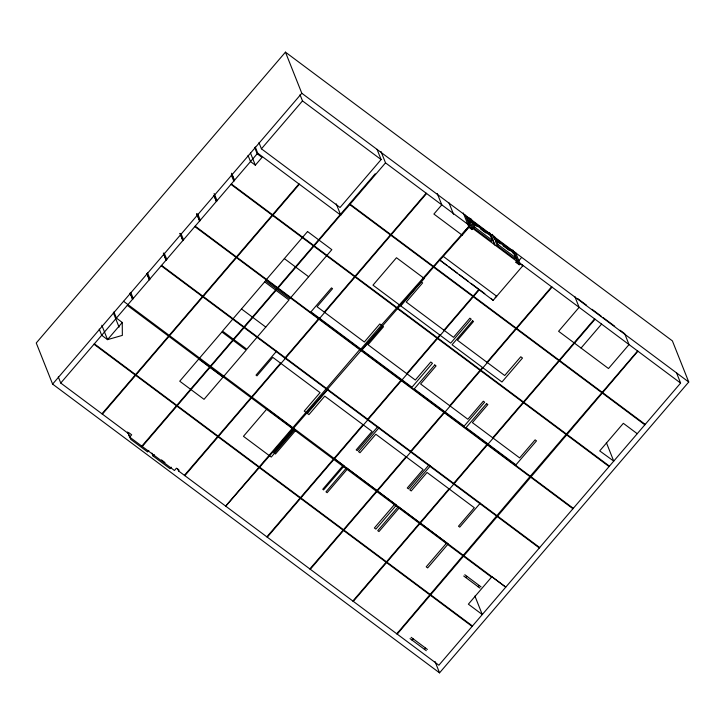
<?xml version="1.0" encoding="UTF-8"?>
<svg xmlns="http://www.w3.org/2000/svg" width="725" height="725" viewBox="0 0 725 725"><rect width="100%" height="100%" fill="white"/><g stroke="black" fill="none" stroke-linecap="round" stroke-linejoin="round"><path stroke-width="1.09" d="M637.909 351.199L397.209 634.13M285.451 52.146L36.25 342.988L52.608 384.105L439.549 672.854L688.75 382.012L672.392 340.895L285.451 52.146L301.808 93.262L688.75 382.012M52.608 384.105L301.808 93.262M148.852 450.497L147.61 451.938L130.672 439.296L128.361 433.505L60.746 383.045L132.548 299.253L130.092 293.081M146.858 273.524L149.305 279.687L132.548 299.253M163.614 253.958L166.07 260.121L149.305 279.687M179.972 233.359L182.836 240.555L166.07 260.121M196.738 213.802L199.602 220.998L182.836 240.555M213.911 195.261L216.358 201.432L199.602 220.998M216.358 201.432L257.71 153.174L255.254 147.003M377.018 149.287L381.114 159.573L340.052 207.486L261.435 148.824L302.497 100.902L300.041 94.739M248.05 155.413L250.506 161.575L255.336 165.182L262.015 157.388L257.185 153.782L254.729 147.619M113.943 311.922L116.399 318.094L122.253 322.462L107.536 339.635L101.681 335.267L99.234 329.105M101.971 413.803L168.535 336.119L127.31 305.361M298.936 183.933L272.546 214.727L231.329 183.969M102.406 414.138L168.97 336.445L209.752 366.886L176.8 405.347L94.359 343.822M299.371 184.259L272.99 215.053L313.771 245.485L375.206 173.782M128.334 433.478L128.95 432.762L131.669 434.792L129.693 437.103L174.453 470.498L176.429 468.187L179.148 470.217L178.531 470.942L438.87 665.215L680.612 383.072L676.525 372.786M141.828 446.156L176.429 405.773L93.987 344.257M142.272 446.482L176.873 406.109L217.654 436.541L184.413 475.328M340.596 215.026L314.206 245.82L354.987 276.252L390.394 234.936L349.749 204.604M257.71 153.174L340.732 215.126L385.519 162.862L381.024 151.552M171.227 467.199L169.994 468.64L153.047 455.998L154.28 454.557M276.56 351.181L256.025 375.133L256.967 375.84L272.799 357.362L320.06 392.633L304.237 411.111L305.932 412.38M280.539 363.143L251.629 396.883L210.848 366.442L244.089 327.655L539.318 547.973M285.242 357.652L318.474 318.864L277.693 288.432L244.461 327.22L539.69 547.538M319.199 318.021L318.846 318.429L278.065 287.997L313.834 246.246L354.616 276.687L324.274 312.103M426.164 193.185L390.766 234.501L350.121 204.178M184.857 475.654L218.089 436.867L472.102 626.418M426.599 193.512L391.201 234.828L433.478 266.374M225.638 506.095L360.434 348.788M381.386 325.144L360.86 349.106L310.952 311.859L331.488 287.897L332.53 288.686L317.079 306.729L364.34 342.001L379.8 323.957L381.386 325.144L468.722 226.608L471.748 228.855L472.609 227.849M469.274 222.648L470.135 221.632M294.223 428.702L273.697 452.663L275.482 453.995L295.374 430.777M327.845 389.452L307.318 413.413L308.932 414.618L324.764 396.14L372.034 431.411L356.202 449.89L357.226 450.651L377.752 426.69M477.322 226.544L471.259 222.013L472.12 221.007L471.341 219.041M439.785 260.058L433.976 266.746L473.207 296.027L478.971 289.302L470.951 283.321M400.78 305.905L424.279 278.472L396.475 257.728L372.976 285.152L450.687 343.142L471.214 319.181L469.891 318.193L453.506 337.324L406.245 302.044L422.63 282.922L421.307 281.943M468.722 226.608L468.993 227.288L461.979 235.48L461.698 234.8L469.592 225.593L465.405 215.089M473.162 222.838L472.301 223.853L474.096 228.357L491.387 241.262L492.257 240.256L490.463 235.743L473.162 222.838L474.957 227.342L492.257 240.256M468.993 227.288L472.02 229.544L472.881 228.538L468.486 217.491M474.096 228.357L474.957 227.342M500.468 243.818L494.377 239.268L495.238 238.262L494.459 236.287M496.281 240.093L495.42 241.099L497.214 245.603L514.605 258.58L515.466 257.574L498.075 244.597L496.281 240.093L513.672 253.07M497.214 245.603L498.075 244.597M333.418 459.17L266.854 536.853L267.434 537.017L473.271 296.788L644.842 424.814M362.98 424.66L334.053 458.427L505.769 587.123L491.867 576.747L468.368 604.17L482.279 614.546L474.911 596.05M367.684 419.177L401.65 379.538M406.716 373.62L439.794 335.013M443.945 330.183L472.836 296.462L433.595 267.181L225.765 506.186M512.657 252.916L513.527 251.901L512.738 249.935M515.529 252.363L520.061 263.737L519.191 264.752L516.173 262.495L517.034 261.48L513.055 251.475M342.644 466.048L322.752 489.266L323.595 489.901L344.13 465.939L252.073 397.209L318.918 319.19L572.931 508.742M518.837 260.683L521.193 257.937M379.057 427.668L358.531 451.63L359.999 452.726L375.831 434.248L423.092 469.519L407.269 487.998L408.429 488.868L428.964 464.906M347.103 469.374L327.12 492.71L325.978 491.858L346.505 467.897L396.412 505.135L375.885 529.096L374.381 527.981L394.373 504.645M495.166 297.622L496.688 296.253L443.229 256.36L439.359 259.74L493.154 300.368L522.798 265.785L522.526 265.096M309.856 568.944L376.42 491.26M376.964 490.626L405.982 456.75M410.685 451.267L444.652 411.628M449.718 405.71L482.487 367.466M486.946 362.273L551.607 286.801M310.3 569.27L552.042 287.127M430.351 465.939L409.815 489.901L411.22 490.952L427.052 472.473L474.322 507.745L458.49 526.223L459.722 527.138L480.249 503.177M399.031 508.134L378.958 531.57L377.743 530.664L398.279 506.702L448.177 543.949L427.65 567.911L426.218 566.841L446.301 543.406M352.858 601.034L419.422 523.35M419.875 522.825L448.993 488.84M453.687 483.358L487.653 443.718M492.719 437.8L523.069 402.384L355.06 277.013L319.29 318.755L573.303 508.316M594.609 318.891L523.441 401.949L355.431 276.578L390.829 235.263L433.097 266.8M353.302 601.36L595.044 319.218M581.051 348.054L601.578 324.093M637.61 350.982L530.301 476.225L396.783 633.804L398.224 632.127M412.045 640.184L413.15 638.906M465.704 577.571L466.8 576.284M424.424 649.419L425.521 648.132M478.074 586.797L479.171 585.519M439.631 260.42L461.834 235.371L461.553 234.692M481.056 586.869L464.807 574.726M427.415 649.455L411.147 637.32M577.508 298.464L586.579 305.243M592.026 309.303L601.097 316.073M602.91 317.423L614.709 326.232M620.156 330.292L624.687 333.681L629.028 344.574L608.493 368.536L558.594 331.289L579.121 307.327L574.789 296.434M472.12 221.007L490.317 234.583L489.529 232.616M495.238 238.262L513.527 251.901M480.784 229.127L485.986 233.006M503.077 245.766L509.177 250.315M302.497 100.902L381.114 159.573M385.519 162.862L469.592 225.593M519.789 263.057L680.612 383.072M472.881 228.538L517.034 261.48M520.061 263.737L522.798 265.785M518.919 264.063L515.901 261.807L516.173 262.495M461.698 234.8L433.894 214.047L441.788 204.849L437.284 193.539M439.359 259.74L446.908 265.377M448.693 266.7L457.593 273.352M459.378 274.675L468.278 281.327M484.798 293.652L479.406 289.628L473.642 296.353L645.214 424.388M491.088 298.347L493.154 300.368M637.239 433.695L623.337 423.318L599.711 450.896L613.74 461.118L606.372 442.612M523.876 402.275L609.444 466.13M230.958 184.395L272.174 215.162L236.404 256.904L195.179 226.146M523.504 402.71L609.072 466.565M284.354 258.617L308.642 276.742M194.817 226.581L236.033 257.339L169.188 335.358L123.558 301.301M241.479 308.95L265.776 327.075M161.575 265.368L244.017 326.893L277.258 288.106L236.477 257.665L169.623 335.684L210.413 366.116L243.645 327.328L161.204 265.803M491.523 577.154L251.412 397.971L218.461 436.432L472.473 625.983M198.722 359.047L223.01 377.172M161.421 459.877L164.983 462.541M479.95 588.093L463.71 576.003M426.291 650.715L410.042 638.607M513.898 251.457L519.191 264.752M492.411 234.338L494.377 239.268M490.444 233.74L494.912 244.977M490.064 233.45L494.532 244.688M469.691 218.08L471.259 222.013M466.8 216.431L472.02 229.544M463.284 212.942L468.305 225.557M449.02 202.937L453.524 214.238M336.237 203.825L340.732 215.126M258.979 142.653L261.435 148.824M250.424 152.848L255.336 165.182M435.045 661.544L439.549 672.854M232.462 175.396L234.51 180.534M231.502 173.23L234.365 180.425M231.293 174.979L233.894 181.25M214.12 193.512L217.128 200.816M214.056 195.369L216.512 201.541M197.762 214.102L200.363 220.382M196.883 213.911L199.747 221.107M180.996 233.667L183.597 239.948M180.117 233.477L182.981 240.664M164.24 253.233L166.841 259.514M163.352 253.034L166.215 260.23M147.474 272.799L150.075 279.071M147.003 273.633L149.459 279.796M130.708 292.365L133.309 298.637M130.237 293.19L132.693 299.362M177.707 468.867L178.531 470.942M113.345 312.765L119.072 327.156M101.808 325.244L107.536 339.635L122.344 335.385L122.253 322.462M151.897 453.098L153.047 455.998M127.645 431.955L129.693 437.103M58.29 376.882L60.746 383.045M272.618 215.488L236.848 257.239L277.63 287.671L313.399 245.92L272.618 215.488M307.545 231.547L265.368 280.765L289.665 298.89L331.833 249.672L307.545 231.547M264.67 281.88L222.502 331.098L246.79 349.233L288.967 300.005L264.67 281.88M221.913 331.978L179.737 381.196L204.033 399.33L246.201 350.112L221.913 331.978M210.196 367.212L177.235 405.674L218.026 436.106L250.977 397.644L210.196 367.212M266.945 408.9L243.446 436.323L271.25 457.076L294.749 429.653L266.945 408.9M382.583 326.032L362.047 349.994L411.954 387.232L432.481 363.27L430.777 362.002L415.316 380.036L368.055 344.765L383.507 326.73L382.583 326.032M434.746 364.965L414.22 388.926L464.127 426.164L484.653 402.203L483.321 401.206L467.861 419.249L420.6 383.978L436.051 365.935L434.746 364.965M472.591 320.803L452.065 344.756L501.963 382.002L522.498 358.041L520.786 356.763L504.709 375.523L457.439 340.252L473.516 321.492L472.591 320.803M486.584 403.644L466.057 427.605L515.955 464.843L536.491 440.882L535.113 439.858L519.653 457.901L472.383 422.63L487.843 404.586L486.584 403.644"/></g></svg>
